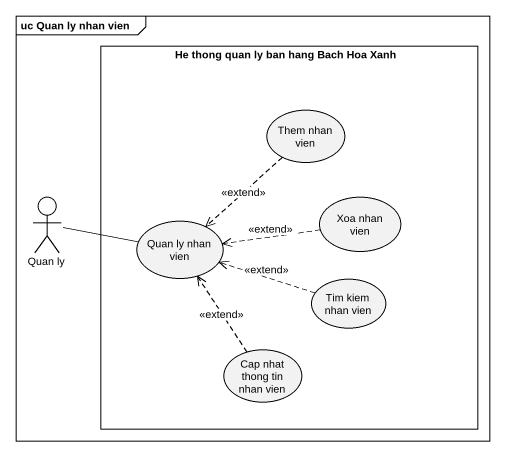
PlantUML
@startuml
mainframe uc Quan ly nhan vien
rectangle "He thong quan ly ban hang Bach Hoa Xanh" as He_thong_quan_ly_ban_hang {
  usecase "Them nhan vien" as Them_nhan_vien
  usecase "Quan ly nhan vien" as Quan_ly_nhan_vien
  usecase "Xoa nhan vien" as Xoa_nhan_vien
  usecase "Tim kiem nhan vien" as Tim_kiem_nhan_vien
  usecase "Cap nhat thong tin nhan vien" as Cap_nhat_thong_tin_nhan_vien
}
actor "Quan ly" as Quan_ly
Them_nhan_vien ..> Quan_ly_nhan_vien : <<extend>>
Quan_ly -right- Quan_ly_nhan_vien
Xoa_nhan_vien .left.> Quan_ly_nhan_vien : <<extend>>
Tim_kiem_nhan_vien .left.> Quan_ly_nhan_vien : <<extend>>
Cap_nhat_thong_tin_nhan_vien .up.> Quan_ly_nhan_vien : <<extend>>
@enduml
